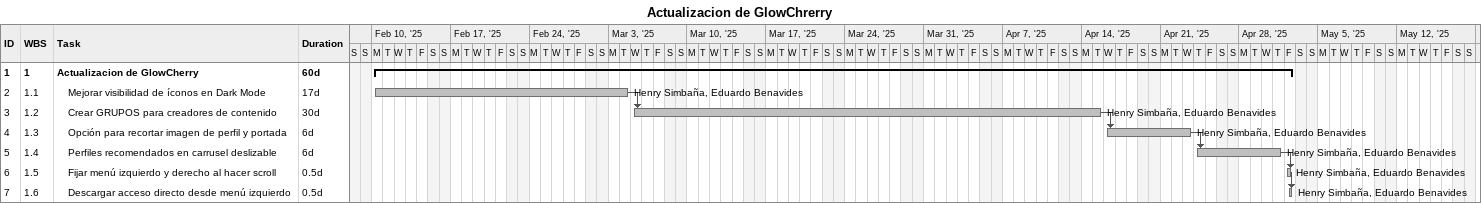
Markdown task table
Actualizacion de GlowChrerry

| ID | WBS | Task | Duration | Start | Finish | Predecessors | Resources |
|---|---|---|---|---|---|---|---|
| 1 | 1 | **Actualizacion de GlowCherry** | 60d | 2025-02-10 | 2025-05-02 |  |  |
| 2 | 1.1 | Mejorar visibilidad de íconos en Dark Mode | 17d | 2025-02-10 | 2025-03-04 |  | Henry Simbaña, Eduardo Benavides |
| 3 | 1.2 | Crear GRUPOS para creadores de contenido | 30d | 2025-03-05 | 2025-04-15 | 2 | Henry Simbaña, Eduardo Benavides |
| 4 | 1.3 | Opción para recortar imagen de perfil y portada | 6d | 2025-04-16 | 2025-04-23 | 3 | Henry Simbaña, Eduardo Benavides |
| 5 | 1.4 | Perfiles recomendados en carrusel deslizable | 6d | 2025-04-24 | 2025-05-01 | 4 | Henry Simbaña, Eduardo Benavides |
| 6 | 1.5 | Fijar menú izquierdo y derecho al hacer scroll | 0.5d | 2025-05-02 | 2025-05-02 | 5 | Henry Simbaña, Eduardo Benavides |
| 7 | 1.6 | Descargar acceso directo desde menú izquierdo | 0.5d | 2025-05-02 | 2025-05-02 | 6 | Henry Simbaña, Eduardo Benavides |
